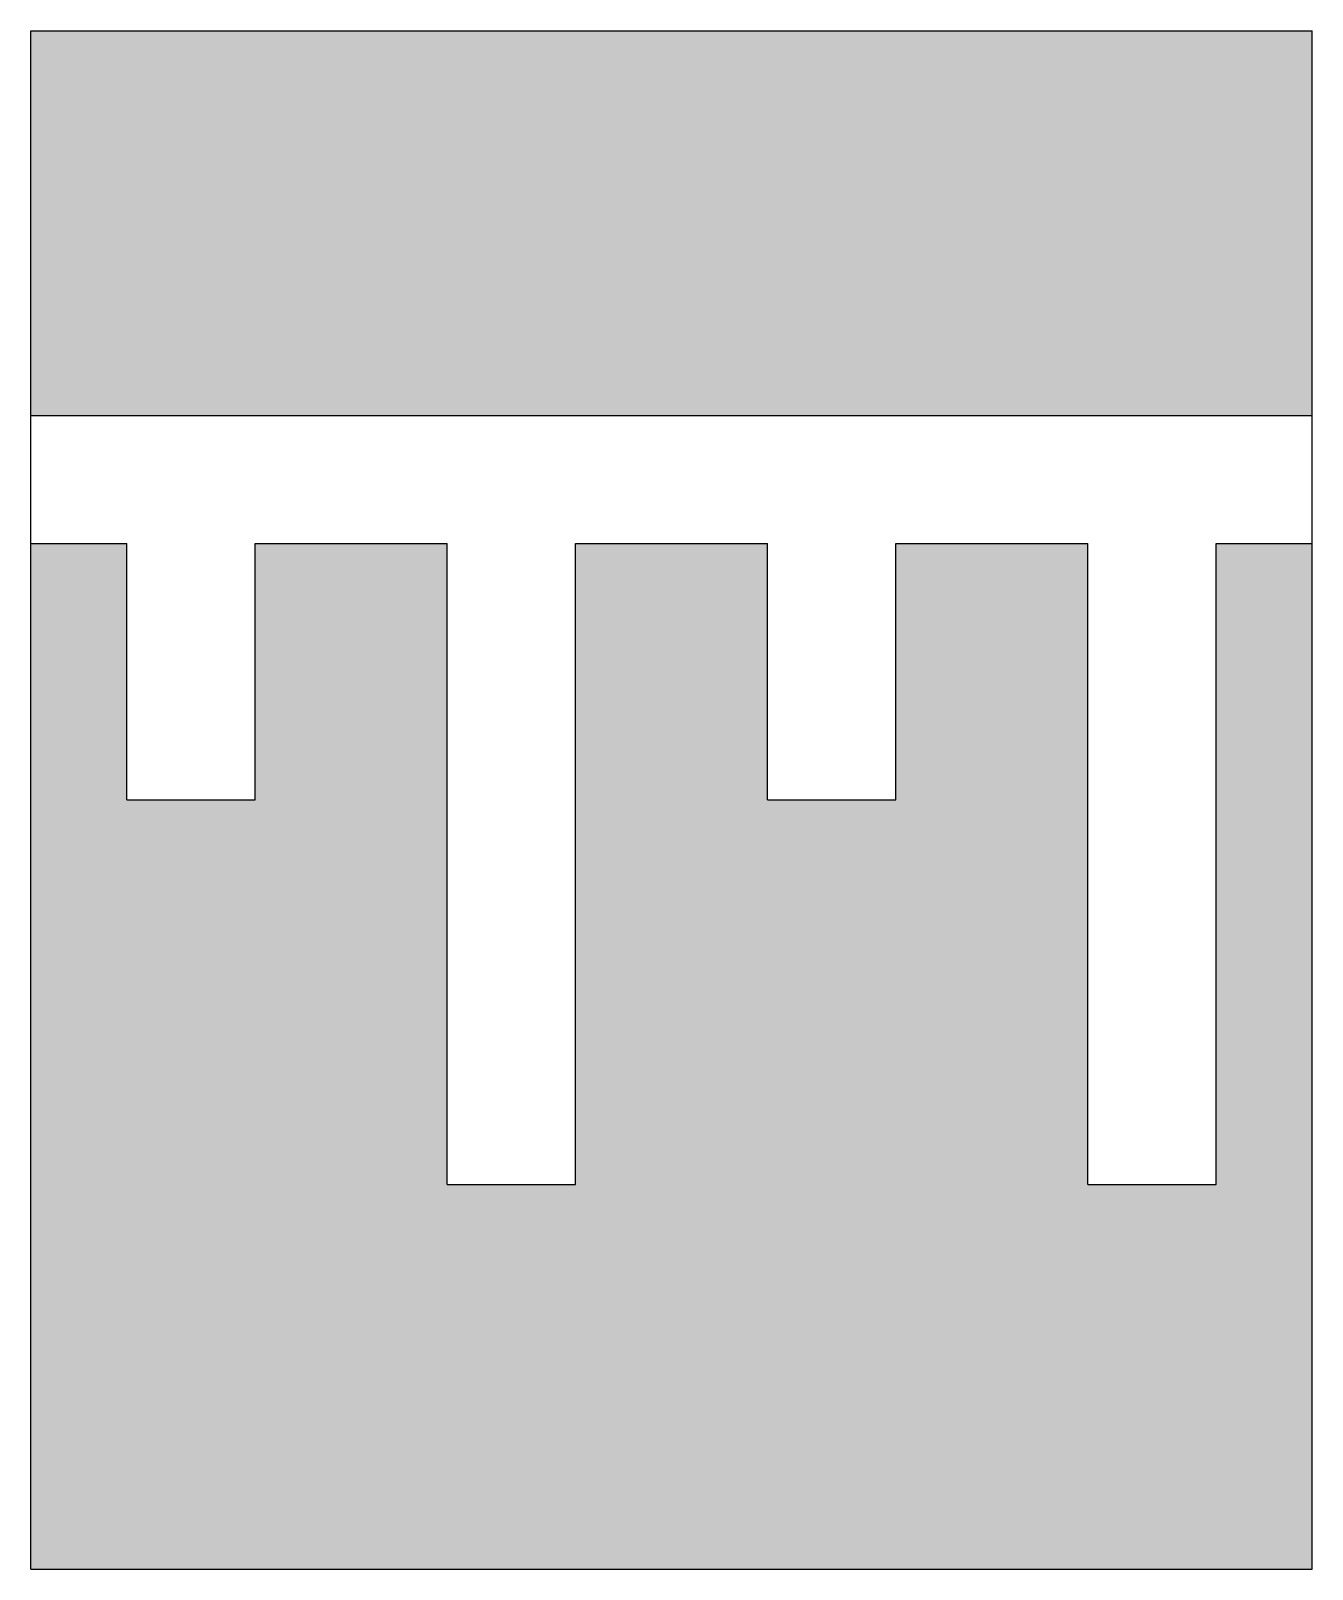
# Model space of a CAD drawing. Header units: metres. Extents: x 0 to 1, y 0 to 1.2.
import ezdxf

# ---------------------------------------------------------------- set-up
doc = ezdxf.new("R2010")
doc.units = ezdxf.units.M
doc.header["$LTSCALE"] = 0.2

msp = doc.modelspace()

# ---------------------------------------------------------------- hatches: boundary and pattern name
h = msp.add_hatch(color=254)
h.dxf.hatch_style = 1
h.paths.add_polyline_path([(1, 1.2), (0, 1.2), (0, 0.9), (1, 0.9)])
h.paths.add_polyline_path([(0.825, 0.8), (0.675, 0.8), (0.675, 0.6), (0.575, 0.6), (0.575, 0.8), (0.425, 0.8), (0.425, 0.3), (0.325, 0.3), (0.325, 0.8), (0.175, 0.8), (0.175, 0.6), (0.075, 0.6), (0.075, 0.8), (0, 0.8), (0, 0), (1, 0), (1, 0.8), (0.925, 0.8), (0.925, 0.3), (0.825, 0.3)])

# ---------------------------------------------------------------- linework, layer by layer
for p, q in [((0, 1.2), (1, 1.2)), ((0, 0), (0, 1.2)), ((1, 0), (1, 1.2)), ((0, 0.9), (1, 0.9)), ((0, 0.8), (0.075, 0.8)), ((0.075, 0.6), (0.075, 0.8)), ((0.175, 0.8), (0.325, 0.8)), ((0.175, 0.6), (0.175, 0.8)), ((0.325, 0.3), (0.325, 0.8)), ((0.425, 0.8), (0.575, 0.8)), ((0.425, 0.3), (0.425, 0.8)), ((0.575, 0.6), (0.575, 0.8)), ((0.675, 0.8), (0.825, 0.8)), ((0.675, 0.6), (0.675, 0.8)), ((0.825, 0.3), (0.825, 0.8)), ((0.925, 0.8), (1, 0.8)), ((0.925, 0.3), (0.925, 0.8)), ((0.075, 0.6), (0.175, 0.6)), ((0.575, 0.6), (0.675, 0.6)), ((0, 0.4), (0, 0.4)), ((0.325, 0.3), (0.425, 0.3)), ((0.825, 0.3), (0.925, 0.3)), ((0, 0.15), (0, 0.15)), ((0, 0), (1, 0))]:
    msp.add_line(p, q)

doc.saveas('drawing.dxf')
